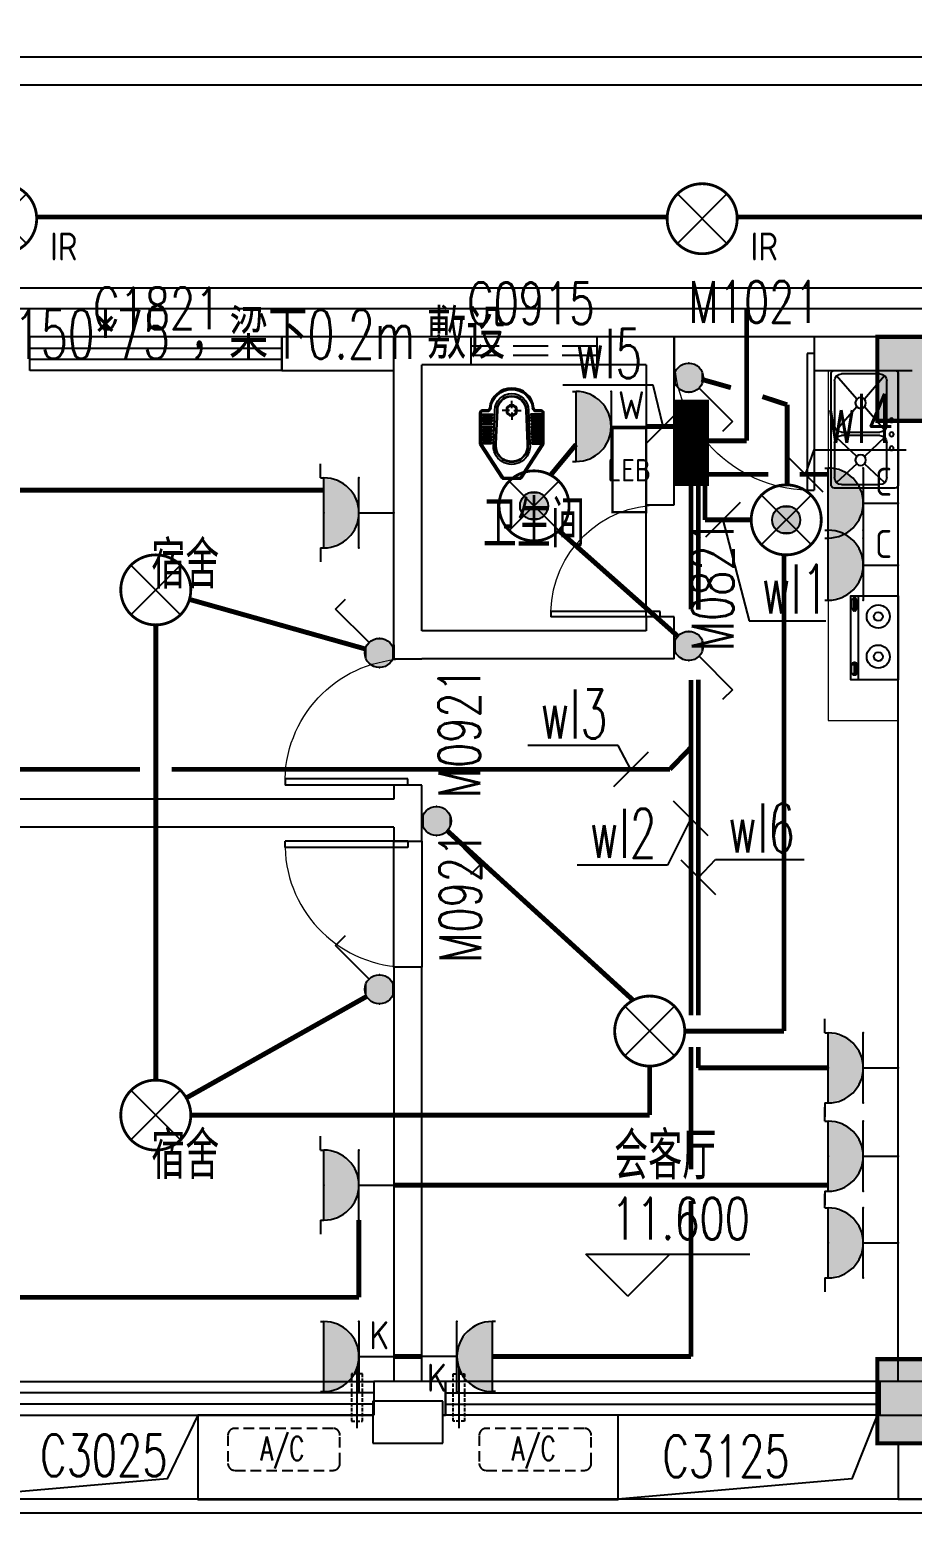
# Model space of a CAD drawing. Extents: x -9422388 to 15610651, y -1992469 to 953794.
# Drawn here: x -2657359 to -2651059, y -209906 to -199313 of the extents above; entities that cross this region are included whole.
import ezdxf
from ezdxf.enums import TextEntityAlignment as Align

# ---------------------------------------------------------------- set-up
doc = ezdxf.new("R2010")
doc.units = 0
doc.header["$LTSCALE"] = 1000
for name, pattern in [('( Hidden )', [0.375, 0.25, -0.125]), ('ACAD_ISO04W100', [30, 24, -3, 0, -3]), ('DASH', [0.35, 0.25, -0.1])]:
    doc.linetypes.add(name, pattern=pattern)
for name, color, linetype in [('A-ELEV-LIN-0.3', 30, 'Continuous'), ('A-ELEV-LIN-0.4', 40, 'Continuous'), ('A-FLOR-HVAC', 4, 'Continuous'), ('A-FLOR-OTHER2-ON', 83, 'Continuous'), ('A-SECT-DOOR', 141, 'Continuous'), ('C-KZ', 2, 'Continuous'), ('C-Z-HATCH', 253, 'Continuous'), ('CABLETRAY', 4, 'Continuous'), ('COLUMN', 9, 'Continuous'), ('DIM-插座', 3, 'Continuous'), ('DIM-照明', 3, 'Continuous'), ('DIM_ELEV', 3, 'Continuous'), ('EQUIP-插座', 3, 'Continuous'), ('EQUIP-照明', 3, 'Continuous'), ('EQUIP-箱柜', 3, 'Continuous'), ('PUB_TEXT', 7, 'Continuous'), ('TEL_TEXT', 7, 'Continuous'), ('WALL', 9, 'Continuous'), ('WALL-PARAPET', 6, 'Continuous'), ('WINDOW', 4, 'Continuous'), ('WINDOW_TEXT', 7, 'Continuous'), ('WIRE-插座', 5, 'Continuous'), ('WIRE-照明', 1, 'Continuous'), ('厨具', 4, 'Continuous'), ('洁具', 253, 'Continuous')]:
    doc.layers.add(name, color=color, linetype=linetype)
doc.layers.add('建筑底图', color=8, linetype='Continuous', lineweight=5)
doc.styles.add('_TCH_DIM', font='SIMPLEX', dxfattribs={"bigfont": 'GBCBIG'})
doc.styles.add('_TCH_WINDOW', font='SIMPLEX', dxfattribs={"height": 3.5, "bigfont": 'GBCBIG'})
doc.styles.add('_TEL_ATTDEF', font='GBENOR', dxfattribs={"width": 0.8, "height": 3, "bigfont": 'GBCBIG'})
doc.styles.add('_TEL_DIM', font='SIMPLEX', dxfattribs={"width": 0.8, "height": 3.5, "bigfont": 'HZTXT'})
doc.styles.get("Standard").update_dxf_attribs({"font": 'gbenor.shx', "bigfont": 'gbcbig.shx'})

# ---------------------------------------------------------------- blocks, each defined once
blk = doc.blocks.new('$plan$00002777')
at = {"layer": '厨具', "color": 0}
for p, q in [((-300, -284), (300, -284)), ((-267, -307), (-267, -318)), ((-257, -316), (-257, -333)), ((-192, -316), (-257, -316)), ((-192, -333), (-192, -316)), ((-176, -308), (-176, -318)), ((192, -308), (192, -318)), ((208, -316), (273, -316)), ((208, -333), (208, -316)), ((273, -316), (273, -333)), ((284, -307), (284, -318)), ((-257, -333), (-192, -333)), ((273, -333), (208, -333))]:
    blk.add_line(p, q, dxfattribs=at)
blk.add_lwpolyline([(300, 0), (-300, 0), (-300, -340), (300, -340)], close=True, dxfattribs=at)
for points in [[(-176, -308, 0.259034), (-178, -304, 0.076276), (-189, -299, 0.036515), (-203, -297, 0.026615), (-221, -296, 0.026615), (-240, -297, 0.036515), (-254, -299, 0.076276), (-265, -304, 0.259034), (-267, -308, 0.078462), (-267, -309, 0.056762)], [(-176, -318, 0.259034), (-178, -315, 0.076276), (-189, -310, 0.036515), (-203, -307, 0.026615), (-221, -306, 0.026615), (-240, -307, 0.036515), (-254, -310, 0.076276), (-265, -315, 0.259034), (-267, -318, 0.259034), (-265, -322, 0.056762), (-257, -326, 0.036515)], [(192, -308, -0.259034), (194, -304, -0.076276), (205, -299, -0.036515), (219, -297, -0.026615), (238, -296, -0.026615), (257, -297, -0.036515), (270, -299, -0.076276), (282, -304, -0.259034), (284, -308, -0.078462), (283, -309, -0.056762)], [(192, -318, -0.259034), (194, -315, -0.076276), (205, -310, -0.036515), (219, -307, -0.026615), (238, -306, -0.026615), (257, -307, -0.036515), (270, -310, -0.076276), (282, -315, -0.259034), (284, -318, -0.259034), (282, -322, -0.056762), (273, -326, -0.036515)], [(-192, -327, 0.008736), (-189, -327, 0.076276), (-178, -322, 0.259034), (-176, -318, 0.259034)], [(208, -327, -0.008736), (205, -327, -0.076276), (194, -322, -0.259034), (192, -318, -0.259034)]]:
    blk.add_lwpolyline(points, format="xyb", dxfattribs=at)
for centre, radius, start, end in [((-135, -143), 82.5, 0.964, 0), ((151, -143), 82.5, 180, 179.036), ((-135, -143), 31.6, 0.6532, 0), ((151, -143), 31.6, 180, 179.3468)]:
    blk.add_arc(centre, radius, start, end, dxfattribs=at)
blk = doc.blocks.new('$plan$00002871')
at = {"layer": '洁具', "color": 0}
for p, q in [((0, -475), (0, -423)), ((-15, -490), (-67, -490)), ((0, -505), (0, -557)), ((15, -490), (67, -490))]:
    blk.add_line(p, q, dxfattribs=at)
for points in [[(159, -508, -0.88995), (-159, -508, 0.380538), (-179, -491), (-210, -491, -0.414214), (-230, -471), (-230, -258, -0.144595), (-227, -247), (-73, -9, -0.254383), (-56, 0), (56, 0, -0.254383), (73, -9), (227, -247, -0.144595), (230, -258), (230, -471, -0.414214), (210, -491), (179, -491, 0.380538)], [(120, -491), (130, -252, 1.134994), (-130, -252), (-120, -491, 0.992594)], [(105, -490), (115, -251, 1.141146), (-115, -251), (-105, -490, 0.994896)], [(100, -490), (110, -251, 1.143479), (-110, -251), (-100, -490, 0.995777)], [(-149, -264, 1), (-149, -252), (-207, -252, 1), (-207, -264)], [(-148, -287, 1), (-148, -275), (-207, -275, 1), (-207, -287)], [(-147, -307, 1), (-147, -295), (-207, -295, 1), (-207, -307)], [(-149, -263, 1), (-149, -253), (-207, -253, 1), (-207, -263)], [(-148, -286, 1), (-148, -276), (-207, -276, 1), (-207, -286)], [(-147, -306, 1), (-147, -296), (-207, -296, 1), (-207, -306)], [(148, -287, -1), (148, -275), (207, -275, -1), (207, -287)], [(147, -307, -1), (147, -295), (207, -295, -1), (207, -307)], [(148, -286, -1), (148, -276), (207, -276, -1), (207, -286)], [(147, -306, -1), (147, -296), (207, -296, -1), (207, -306)], [(149, -264, -1), (149, -252), (207, -252, -1), (207, -264)], [(149, -263, -1), (149, -253), (207, -253, -1), (207, -263)], [(-146, -330, 1), (-146, -319), (-207, -319, 1), (-207, -330)], [(-146, -352, 1), (-146, -341), (-207, -341, 1), (-207, -352)], [(-145, -376, 1), (-145, -364), (-207, -364, 1), (-207, -376)], [(-144, -399, 1), (-144, -388), (-207, -388, 1), (-207, -399)], [(-143, -423, 1), (-143, -411), (-207, -411, 1), (-207, -423)], [(-146, -329, 1), (-146, -320), (-207, -320, 1), (-207, -329)], [(-146, -351, 1), (-146, -342), (-207, -342, 1), (-207, -351)], [(-145, -375, 1), (-145, -365), (-207, -365, 1), (-207, -375)], [(-144, -398, 1), (-144, -389), (-207, -389, 1), (-207, -398)], [(-143, -422, 1), (-143, -412), (-207, -412, 1), (-207, -422)], [(143, -423, -1), (143, -411), (207, -411, -1), (207, -423)], [(144, -399, -1), (144, -388), (207, -388, -1), (207, -399)], [(143, -422, -1), (143, -412), (207, -412, -1), (207, -422)], [(145, -376, -1), (145, -364), (207, -364, -1), (207, -376)], [(144, -398, -1), (144, -389), (207, -389, -1), (207, -398)], [(146, -352, -1), (146, -341), (207, -341, -1), (207, -352)], [(145, -375, -1), (145, -365), (207, -365, -1), (207, -375)], [(146, -330, -1), (146, -319), (207, -319, -1), (207, -330)], [(146, -351, -1), (146, -342), (207, -342, -1), (207, -351)], [(146, -329, -1), (146, -320), (207, -320, -1), (207, -329)], [(-141, -444, 1), (-141, -432), (-207, -432, 1), (-207, -444)], [(-141, -464, 1), (-141, -453), (-207, -453, 1), (-207, -464)], [(-141, -443, 1), (-141, -433), (-207, -433, 1), (-207, -443)], [(-141, -463, 1), (-141, -454), (-207, -454, 1), (-207, -463)], [(141, -444, -1), (141, -432), (207, -432, -1), (207, -444)], [(141, -464, -1), (141, -453), (207, -453, -1), (207, -464)], [(141, -443, -1), (141, -433), (207, -433, -1), (207, -443)], [(141, -463, -1), (141, -454), (207, -454, -1), (207, -463)]]:
    blk.add_lwpolyline(points, format="xyb", close=True, dxfattribs=at)
blk.add_lwpolyline([(-149, -507, 0.380538), (-179, -481), (-210, -481, -0.414214), (-220, -471), (-220, -258, -0.144595), (-218, -253), (-64, -15, -0.254383), (-56, -10), (56, -10, -0.254383), (64, -15), (218, -253, -0.144595), (220, -258), (220, -471, -0.414214), (210, -481), (179, -481, 0.380538), (149, -507, 0.380538)], format="xyb", dxfattribs=at)
for radius in [40, 31.7]:
    blk.add_circle((0, -490), radius, dxfattribs=at)
blk.add_arc((0, -490), 150, 186.665, 353.335, dxfattribs=at)
blk = doc.blocks.new('KTWJ1')
at = {"layer": 'A-FLOR-HVAC', "color": 0, "linetype": '( Hidden )', "ltscale": 0.3}
blk.add_lwpolyline([(152982, -14209, 0.414214), (153032, -14259), (153732, -14259, 0.414214), (153782, -14209), (153782, -14009, 0.414214), (153732, -13959), (153032, -13959, 0.414214), (152982, -14009)], format="xyb", close=True, dxfattribs=at)
at = {"layer": 'A-FLOR-HVAC', "color": 0, "style": '_TCH_WINDOW', "width": 0.705882}
blk.add_text('A/C', height=170, dxfattribs=at).set_placement((153214, -14188))
blk = doc.blocks.new('KTB')
at = {"layer": 'A-SECT-DOOR', "color": 0}
blk.add_lwpolyline([(1033119, -403775), (1031869, -403775), (1031869, -404375), (1034869, -404375), (1034869, -403775), (1033619, -403775)], dxfattribs=at)
at = {"layer": 'A-FLOR-HVAC', "color": 8}
for p in [(879102, -389909), (880896, -389909)]:
    blk.add_blockref('KTWJ1', p, dxfattribs=at)
blk = doc.blocks.new('A$C0CF77FE4')
at = {"layer": 'A-FLOR-OTHER2-ON', "color": 0, "linetype": 'ACAD_ISO04W100', "ltscale": 5}
blk.add_line((40, 440), (40, 0), dxfattribs=at)
at = {"layer": 'A-FLOR-OTHER2-ON', "color": 0, "linetype": 'DASH', "ltscale": 0.1}
blk.add_lwpolyline([(0, 390), (80, 390), (80, 50), (0, 50)], close=True, dxfattribs=at)
blk = doc.blocks.new('$TCHSYS$WIN2D')
at = {"color": 0}
for p, q in [((-0.5, 0.5), (0.5, 0.5)), ((-0.5, 0.5), (-0.5, -0.5)), ((0.5, 0.5), (0.5, -0.5)), ((0.5, 0.1667), (-0.5, 0.1667)), ((0.5, -0.1667), (-0.5, -0.1667)), ((-0.5, -0.5), (0.5, -0.5))]:
    blk.add_line(p, q, dxfattribs=at)
blk = doc.blocks.new('$DorLib2D$00000001')
at = {"color": 0}
for p, q in [((0.45, 0.975), (0.5, 0.975)), ((0.45, 0), (0.45, 0.975)), ((0.5, 0), (0.5, 0.975)), ((0.5, 0), (0.45, 0))]:
    blk.add_line(p, q, dxfattribs=at)
at = {"color": 0, "lineweight": 13}
blk.add_arc((0.475, 0), 0.975, 91.4693, 180, dxfattribs=at)
blk = doc.blocks.new('$plan$00002763')
at = {"layer": '洁具', "color": 0}
for p, q in [((-381, -98), (-246, -241)), ((-345, -82), (-95, -82)), ((-59, -98), (-194, -241)), ((-6, -98), (161, -241)), ((30, -82), (345, -82)), ((381, -98), (214, -241)), ((-395, -405), (-395, -132)), ((-45, -132), (-45, -405)), ((-20, -405), (-20, -132)), ((395, -132), (395, -405)), ((-246, -297), (-381, -440)), ((-194, -297), (-59, -440)), ((161, -297), (-6, -440)), ((214, -297), (381, -440)), ((-95, -455), (-345, -455)), ((345, -455), (30, -455))]:
    blk.add_line(p, q, dxfattribs=at)
blk.add_lwpolyline([(-420, -25), (-420, -455, 0.200464), (-413, -473, 0.197353), (-395, -480), (395, -480, 0.19737), (413, -473, 0.200447), (420, -455), (420, -25, 0.200464), (413, -7, 0.197353), (395, 0), (-395, 0, 0.19737), (-413, -7, 0.200447), (-420, -25)], format="xyb", close=True, dxfattribs=at)
for centre, major_axis, start_param, end_param in [((-345, -132), (-50, 0), -1.570796, 0), ((-136, -48), (-14.2, 0), 3.141593, 9.424778), ((-95, -132), (-50, 0), 3.141593, 4.712389), ((-36, -48), (-15.1, 0), 3.141593, 9.424778), ((30, -132), (-50, 0), -1.570796, 0), ((64, -48), (-14.2, 0), 3.141593, 9.424778), ((345, -132), (-50, 0), 3.141593, 4.712389), ((-220, -269), (-38.6, 0), 3.141593, 9.424778), ((188, -269), (-38.6, 0), 3.141593, 9.424778), ((-345, -405), (50, 0), 3.141593, 4.712389), ((-95, -405), (50, 0), 4.712389, 6.283185), ((30, -405), (50, 0), 3.141593, 4.712389), ((345, -405), (50, 0), 4.712389, 6.283185)]:
    blk.add_ellipse(centre, major_axis=major_axis, ratio=0.9938, start_param=start_param, end_param=end_param, dxfattribs=at)
blk = doc.blocks.new('4444')
at = {"layer": 'C-Z-HATCH'}
h = blk.add_hatch(color=8, dxfattribs=at)
h.dxf.hatch_style = 1
h.paths.add_polyline_path([(1896680.2, -396074.7), (1897180.2, -396074.7), (1897180.2, -396674.7), (1896680.2, -396674.7)])
h = blk.add_hatch(color=8, dxfattribs=at)
h.dxf.hatch_style = 1
h.paths.add_polyline_path([(1896680.2, -403374.7), (1897180.2, -403374.7), (1897180.2, -403974.7), (1896680.2, -403974.7)])
at = {"color": 8}
blk.add_lwpolyline([(1896830.2, -396314.7), (1896330.2, -396314.7), (1896330.2, -398814.7), (1896830.2, -398814.7)], close=True, dxfattribs=at)
at = {"layer": 'A-ELEV-LIN-0.3', "color": 8}
for points in [[(1910300.1, -378228), (1910300.1, -378228, -0.4142136), (1910521.4, -377263.1), (1917469.5, -372908.3, -0.4142136), (1919537.1, -373382.6), (1932807.3, -394555, -0.2728148), (1932848.7, -396077.9), (1928630, -403701.1, -0.2728148), (1927317.5, -404474.7), (1876130.2, -404474.7, -0.4142134), (1874530.2, -402874.7), (1874530.2, -394774.7, -0.4142137), (1875230.2, -394074.7), (1875230.2, -394074.7)], [(1904230.2, -404374.7), (1876130.2, -404374.7, -0.4142134), (1874630.2, -402874.7), (1874630.2, -394774.7, -0.4142137), (1875230.2, -394174.7), (1875230.2, -394174.7)]]:
    blk.add_lwpolyline(points, format="xyb", dxfattribs=at)
blk.add_lwpolyline([(1896830.2, -404374.7), (1897030.2, -404374.7), (1897030.2, -403974.7), (1896830.2, -403974.7)], close=True, dxfattribs=at)
at = {"layer": 'A-ELEV-LIN-0.4', "color": 8}
for points in [[(1891830.2, -403774.7), (1891612.7, -404229.5), (1889943.9, -404374.7)], [(1896680.2, -403774.7), (1896499, -404229.5), (1894830.2, -404374.7)]]:
    blk.add_lwpolyline(points, dxfattribs=at)
at = {"layer": 'C-KZ', "color": 8, "const_width": 30}
for points in [[(1896680.2, -396074.7), (1897180.2, -396074.7), (1897180.2, -396674.7), (1896680.2, -396674.7)], [(1896680.2, -403374.7), (1897180.2, -403374.7), (1897180.2, -403974.7), (1896680.2, -403974.7)]]:
    blk.add_lwpolyline(points, close=True, dxfattribs=at)
at = {"layer": 'COLUMN', "color": 8}
for p, q in [((1893580.2, -403674.7), (1893080.2, -403674.7)), ((1893080.2, -403674.7), (1893080.2, -403974.7)), ((1893580.2, -403974.7), (1893580.2, -403674.7)), ((1893080.2, -403974.7), (1893580.2, -403974.7))]:
    blk.add_line(p, q, dxfattribs=at)
at = {"layer": 'DIM_ELEV', "color": 8}
for p, q in [((1894900.5, -402924), (1894600.5, -402624)), ((1894600.5, -402624), (1895771.3, -402624)), ((1894900.5, -402924), (1895200.5, -402624))]:
    blk.add_line(p, q, dxfattribs=at)
at = {"layer": 'WALL', "color": 8}
for p, q in [((1893230.2, -396074.7), (1892430.2, -396074.7)), ((1892430.2, -396074.7), (1892430.2, -396314.7)), ((1893230.2, -398274.7), (1893230.2, -396074.7)), ((1895230.2, -396074.7), (1893230.2, -396074.7)), ((1895230.2, -396074.7), (1895230.2, -396314.7)), ((1895230.2, -397274.7), (1895230.2, -396074.7)), ((1896930.2, -396074.7), (1896230.2, -396074.7)), ((1896230.2, -396074.7), (1896230.2, -396314.7)), ((1893430.2, -398174.7), (1893430.2, -396274.7)), ((1895030.2, -396274.7), (1893430.2, -396274.7)), ((1895030.2, -396274.7), (1895030.2, -397274.7)), ((1892430.2, -396314.7), (1893230.2, -396314.7)), ((1896230.2, -396314.7), (1896930.2, -396314.7)), ((1896830.2, -403534.7), (1896830.2, -396314.7)), ((1895030.2, -397274.7), (1895230.2, -397274.7)), ((1895230.2, -398074.7), (1895030.2, -398074.7)), ((1895030.2, -398074.7), (1895030.2, -398174.7)), ((1895230.2, -398374.7), (1895230.2, -398074.7)), ((1895030.2, -398174.7), (1893430.2, -398174.7)), ((1893230.2, -398274.7), (1893230.2, -398374.7)), ((1893230.2, -398374.7), (1893430.2, -398374.7)), ((1895230.2, -398374.7), (1893430.2, -398374.7)), ((1893430.2, -399274.7), (1893230.2, -399274.7)), ((1893230.2, -399274.7), (1893230.2, -399374.7)), ((1893430.2, -399474.7), (1893430.2, -399274.7)), ((1893230.2, -399374.7), (1889830.2, -399374.7)), ((1893430.2, -399674.7), (1893430.2, -399474.7)), ((1893230.2, -399574.7), (1889830.2, -399574.7)), ((1893230.2, -399574.7), (1893230.2, -399674.7)), ((1893230.2, -399674.7), (1893430.2, -399674.7)), ((1893230.2, -400574.7), (1893230.2, -399674.7)), ((1893230.2, -399674.7), (1893430.2, -399674.7)), ((1893430.2, -399674.7), (1893430.2, -400574.7)), ((1893430.2, -400574.7), (1893230.2, -400574.7)), ((1893230.2, -400574.7), (1893230.2, -403534.7)), ((1893430.2, -400574.7), (1893230.2, -400574.7)), ((1893430.2, -403534.7), (1893430.2, -400574.7)), ((1893330.2, -403534.7), (1893086.7, -403534.7)), ((1893086.7, -403534.7), (1893086.7, -403674.7)), ((1893598.4, -403534.7), (1893330.2, -403534.7)), ((1893598.4, -403774.7), (1893598.4, -403534.7)), ((1896930.2, -403534.7), (1896698.4, -403534.7)), ((1896698.4, -403534.7), (1896698.4, -403774.7)), ((1897180.2, -403534.7), (1896930.2, -403534.7)), ((1893580.2, -403774.7), (1893598.4, -403774.7)), ((1896698.4, -403774.7), (1896930.2, -403774.7)), ((1896930.2, -403774.7), (1897180.2, -403774.7))]:
    blk.add_line(p, q, dxfattribs=at)
at = {"layer": 'WALL-PARAPET', "color": 8}
for p, q in [((1875230.2, -394074.7), (1904230.2, -394074.7)), ((1875430.2, -394274.7), (1904230.2, -394274.7))]:
    blk.add_line(p, q, dxfattribs=at)
at = {"layer": 'WINDOW', "color": 8, "linetype": 'DASH'}
for p, q in [((1893780.2, -396274.7, 900), (1893780.2, -396074.7, 900)), ((1894680.2, -396141.4, 900), (1893780.2, -396141.4, 900)), ((1894680.2, -396274.7, 900), (1894680.2, -396074.7, 900)), ((1894680.2, -396208.1, 900), (1893780.2, -396208.1, 900))]:
    blk.add_line(p, q, dxfattribs=at)
at = {"layer": 'WINDOW', "color": 8}
for p, q in [((1896230.2, -396074.7), (1895230.2, -396074.7)), ((1895030.2, -398074.7), (1895030.2, -397274.7))]:
    blk.add_line(p, q, dxfattribs=at)
at = {"color": 8, "xscale": -1, "rotation": 180}
blk.add_blockref('$plan$00002871', (1894070.8, -397089.8), dxfattribs=at)
at = {"layer": 'A-FLOR-OTHER2-ON', "color": 8, "linetype": 'DASH', "xscale": -1}
blk.add_blockref('A$C0CF77FE4', (1893006.3, -403867.7), dxfattribs=at)
at = {"layer": 'A-FLOR-OTHER2-ON', "color": 8, "linetype": 'DASH'}
blk.add_blockref('A$C0CF77FE4', (1893654, -403867.7), dxfattribs=at)
at = {"layer": 'A-SECT-DOOR', "color": 8}
blk.add_blockref('KTB', (859961, 0), dxfattribs=at)
at = {"layer": 'WINDOW', "color": 8}
ref = blk.add_blockref('$TCHSYS$WIN2D', (1891530.2, -396194.7), dxfattribs=dict(at, xscale=1800, yscale=240, zscale=1800, rotation=179.9999999999722))
ref.add_attrib('A', 'C1821', (1891082.9, -396020.4), dxfattribs={"layer": 'WINDOW_TEXT', "color": 8, "height": 297.5, "rotation": 360, "style": '_TCH_WINDOW', "width": 0.705882})
ref = blk.add_blockref('$DorLib2D$00000001', (1895730.2, -396194.7), dxfattribs=dict(at, xscale=-1000, yscale=1000, zscale=-1000, rotation=179.9999999999704))
ref.add_attrib('A', 'M1021', (1895332.1, -395974.3), dxfattribs={"layer": 'WINDOW_TEXT', "color": 8, "height": 297.5, "rotation": 360, "style": '_TCH_WINDOW', "width": 0.705882})
ref = blk.add_blockref('$DorLib2D$00000001', (1895130.2, -397674.7), dxfattribs=dict(at, xscale=-800, yscale=800, zscale=-800, rotation=89.9999999999746))
ref.add_attrib('A', 'M0821', (1895653.9, -398319.7), dxfattribs={"layer": 'WINDOW_TEXT', "color": 8, "height": 297.5, "rotation": 90, "style": '_TCH_WINDOW', "width": 0.705882})
ref = blk.add_blockref('$DorLib2D$00000001', (1893330.2, -398824.7), dxfattribs=dict(at, xscale=-900, yscale=900, zscale=-900, rotation=89.9999999999722))
ref.add_attrib('A', 'M0921', (1893844.9, -399369.4), dxfattribs={"layer": 'WINDOW_TEXT', "color": 8, "height": 297.5, "rotation": 90, "style": '_TCH_WINDOW', "width": 0.705882})
ref = blk.add_blockref('$DorLib2D$00000001', (1893330.2, -400124.7), dxfattribs=dict(at, xscale=900, yscale=900, zscale=900, rotation=89.99999999997141))
ref.add_attrib('A', 'M0921', (1893852.1, -400544.4), dxfattribs={"layer": 'WINDOW_TEXT', "color": 8, "height": 297.5, "rotation": 90, "style": '_TCH_WINDOW', "width": 0.705882})
ref = blk.add_blockref('$DorLib2D$00000001', (1893330.2, -400124.7), dxfattribs=dict(at, xscale=900, yscale=900, zscale=900, rotation=89.99999999997141))
ref.add_attrib('A', 'M0921', (1893852.1, -400544.4), dxfattribs={"layer": 'WINDOW_TEXT', "color": 8, "height": 297.5, "rotation": 90, "style": '_TCH_WINDOW', "width": 0.705882})
ref = blk.add_blockref('$TCHSYS$WIN2D', (1891605.2, -403654.7), dxfattribs=dict(at, xscale=-2963, yscale=-240, zscale=-2963, rotation=179.9999999999722))
ref.add_attrib('A', 'C3025', (1890704.9, -404210.3), dxfattribs={"layer": 'WINDOW_TEXT', "color": 8, "height": 297.5, "rotation": 360, "style": '_TCH_WINDOW', "width": 0.705882})
ref = blk.add_blockref('$TCHSYS$WIN2D', (1895148.4, -403654.7), dxfattribs=dict(at, xscale=3100, yscale=-240, zscale=3100, rotation=179.9999999999704))
ref.add_attrib('A', 'C3125', (1895146, -404215.7), dxfattribs={"layer": 'WINDOW_TEXT', "color": 8, "height": 297.5, "rotation": 360, "style": '_TCH_WINDOW', "width": 0.705882})
at = {"layer": '厨具', "color": 8, "yscale": -1, "rotation": 89.99999999997121}
blk.add_blockref('$plan$00002763', (1896830.2, -396734.7), dxfattribs=at)
at = {"layer": '厨具', "color": 8, "xscale": -1, "rotation": 269.9999999999712}
blk.add_blockref('$plan$00002777', (1896830.2, -398222.8), dxfattribs=at)
at = {"layer": 'DIM_ELEV', "color": 7, "style": '_TCH_DIM', "width": 0.705882}
blk.add_text('11.600', height=297.5, dxfattribs=at).set_placement((1894781.3, -402519))
at = {"layer": 'PUB_TEXT', "color": 8, "style": '_TCH_DIM'}
for s, p in [('卫生间', (1893864.1, -397577.6)), ('宿舍', (1891497.7, -397871.8)), ('宿舍', (1891497.7, -402088.1)), ('会客厅', (1894801.8, -402091))]:
    blk.add_text(s, height=337.59, dxfattribs=at).set_placement(p)
at = {"layer": 'WINDOW_TEXT', "color": 8, "style": '_TCH_WINDOW', "width": 0.705882}
blk.add_text('C0915', height=297.5, rotation=360, dxfattribs=at).set_placement((1893752.6, -395984.1))
blk = doc.blocks.new('$equip$00002530')
for p, q in [((-0.354, 0.354), (0.354, -0.354)), ((0.354, 0.354), (-0.354, -0.354))]:
    blk.add_line(p, q)
at = {"const_width": 0.04}
blk.add_lwpolyline([(0, 0.5, -1), (0, -0.5, -1), (0, 0.5, -2.479085)], format="xyb", dxfattribs=at)
blk.add_circle((0, 0), 0.5)
for p in [(0, 0.5), (-0.5, 0), (0.5, 0), (0, -0.5)]:
    blk.add_point(p)
at = {"color": 7, "style": '_TEL_DIM', "flags": 1}
blk.add_attdef('A', text='', height=0.00002, dxfattribs=at).set_placement((0, 0), align=Align.MIDDLE_CENTER)
at = {"color": 7, "style": '_TEL_DIM'}
blk.add_attdef('$TEXT$', text='', height=0.4, dxfattribs=at).set_placement((0.887, -0.396), align=Align.MIDDLE_CENTER)
blk = doc.blocks.new('$equip$00002539')
for p, q in [((-0.354, 0.354), (0.354, -0.354)), ((0.354, 0.354), (-0.354, -0.354))]:
    blk.add_line(p, q)
at = {"const_width": 0.04}
blk.add_lwpolyline([(-0.5, 0, 1), (0.5, 0, 1), (-0.5, 0, 0.911406)], format="xyb", dxfattribs=at)
blk.add_circle((0, 0), 0.5)
for p in [(0, 0.5), (-0.5, 0), (0.5, 0), (0, -0.5)]:
    blk.add_point(p)
at = {"color": 7, "style": '_TEL_DIM', "flags": 1}
blk.add_attdef('A', text='', height=0.00002, dxfattribs=at).set_placement((0, 0), align=Align.MIDDLE_CENTER)
blk = doc.blocks.new('$equip$00002828')
for p, q in [((0.354, 0.354), (-0.354, -0.354)), ((-0.354, 0.354), (0.354, -0.354))]:
    blk.add_line(p, q)
at = {"const_width": 0.04}
blk.add_lwpolyline([(0.5, 0, -1), (-0.5, 0, -1), (0.5, 0, 1)], format="xyb", dxfattribs=at)
for radius in [0.5, 0.2]:
    blk.add_circle((0, 0), radius)
for p in [(0, 0.5), (-0.5, 0), (0.5, 0), (0, -0.5)]:
    blk.add_point(p)
for points in [[(-0.173, 0.1), (0.173, 0.1), (-0.2, 0), (0.2, 0)], [(-0.173, -0.1), (0.173, -0.1), (-0.2, 0), (0.2, 0)], [(-0.1, 0.173), (0.1, 0.173), (-0.173, 0.1), (0.173, 0.1)], [(0, 0.2), (0, 0.2), (-0.1, 0.173), (0.1, 0.173)], [(-0.1, -0.173), (0.1, -0.173), (-0.173, -0.1), (0.173, -0.1)], [(0, -0.2), (0, -0.2), (-0.1, -0.173), (0.1, -0.173)]]:
    blk.add_solid(points)
at = {"color": 7, "style": '_TEL_DIM', "flags": 1}
for tag in ['A', 'REMARK']:
    blk.add_attdef(tag, text='', height=0.00002, dxfattribs=at).set_placement((0, 0), align=Align.MIDDLE_CENTER)
blk = doc.blocks.new('$equip$00001764')
for p, q in [((-0.5, 1.05), (-0.5, 1)), ((-0.5, 1), (0.5, 1)), ((0.5, 1.05), (0.5, 1)), ((0.5, 0.5), (-0.5, 0.5)), ((0, 0.5), (0, 0))]:
    blk.add_line(p, q)
blk.add_arc((0, 1), 0.5, 180, 0)
for p in [(-0.5, 0.5), (0.5, 0.5), (0, 0)]:
    blk.add_point(p)
for points in [[(0.433, 0.75), (-0.433, 0.75), (0.5, 1), (-0.5, 1)], [(0.25, 0.567), (-0.25, 0.567), (0.433, 0.75), (-0.433, 0.75)], [(0, 0.5), (0, 0.5), (0.25, 0.567), (-0.25, 0.567)]]:
    blk.add_solid(points)
at = {"color": 7, "style": '_TEL_DIM'}
blk.add_attdef('$TEXT$', text='', height=0.4, dxfattribs=at).set_placement((0.303, 0.211), align=Align.MIDDLE_CENTER)
at = {"color": 7, "style": '_TEL_DIM', "flags": 1}
blk.add_attdef('A', text='', height=0.00002, dxfattribs=at).set_placement((0, 0), align=Align.MIDDLE_CENTER)
blk = doc.blocks.new('$equip$00001240')
for p, q in [((-0.5, 1.05), (-0.7, 1.05)), ((-0.5, 1.05), (-0.5, 1)), ((-0.5, 1), (0.5, 1)), ((0.5, 1.05), (0.7, 1.05)), ((0.5, 1.05), (0.5, 1)), ((-0.5, 0.5), (0.5, 0.5)), ((0, 0.5), (0, 0))]:
    blk.add_line(p, q)
blk.add_arc((0, 1), 0.5, 180, 0)
for points in [[(0.433, 0.75), (-0.433, 0.75), (0.5, 1), (-0.5, 1)], [(0.25, 0.567), (-0.25, 0.567), (0.433, 0.75), (-0.433, 0.75)], [(0, 0.5), (0, 0.5), (0.25, 0.567), (-0.25, 0.567)]]:
    blk.add_solid(points)
at = {"layer": 'EQUIP-照明'}
for p in [(0, 1), (-0.5, 0.5), (0.5, 0.5), (0, 0)]:
    blk.add_point(p, dxfattribs=at)
at = {"layer": 'EQUIP-照明', "flags": 9}
blk.add_attdef('A', (0, 0), '', height=0.00002, dxfattribs=at)
blk = doc.blocks.new('$equip$00001962')
for p, q in [((0.147, 0.356), (0.625, 0.833)), ((0.625, 0.833), (0.766, 0.692))]:
    blk.add_line(p, q)
blk.add_circle((0, 0.208), 0.208)
for p in [(0, 0.417), (-0.208, 0.208), (0, 0), (0.208, 0.208)]:
    blk.add_point(p)
for points in [[(-0.18, 0.313), (0.18, 0.313), (-0.208, 0.208), (0.208, 0.208)], [(-0.104, 0.389), (0.104, 0.389), (-0.18, 0.313), (0.18, 0.313)], [(0, 0.417), (0, 0.417), (-0.104, 0.389), (0.104, 0.389)], [(-0.18, 0.104), (0.18, 0.104), (-0.208, 0.208), (0.208, 0.208)], [(-0.104, 0.028), (0.104, 0.028), (-0.18, 0.104), (0.18, 0.104)], [(0, 0), (0, 0), (-0.104, 0.028), (0.104, 0.028)]]:
    blk.add_solid(points)
at = {"layer": 'TEL_TEXT', "style": '_TEL_DIM', "flags": 1}
blk.add_attdef('A', text='', height=0.00002, dxfattribs=at).set_placement((0, 0), align=Align.MIDDLE_CENTER)
blk = doc.blocks.new('*X41')
at = {"color": 0}
for p, q in [((-250, 32.8), (-82.8, 200)), ((-250, 68.2), (-118.2, 200)), ((-250, 103.6), (-153.6, 200)), ((-250, 138.9), (-188.9, 200)), ((-250, 174.3), (-224.3, 200)), ((-247.5, 0), (-47.5, 200)), ((-212.1, 0), (-12.1, 200)), ((-176.8, 0), (23.2, 200)), ((-141.4, 0), (58.6, 200)), ((-106.1, 0), (93.9, 200)), ((-70.7, 0), (129.3, 200)), ((-35.4, 0), (164.6, 200)), ((0, 0), (200, 200)), ((35.4, 0), (235.4, 200)), ((70.7, 0), (250, 179.3)), ((106.1, 0), (250, 143.9)), ((141.4, 0), (250, 108.6)), ((176.8, 0), (250, 73.2)), ((212.1, 0), (250, 37.9)), ((247.5, 0), (250, 2.5))]:
    blk.add_line(p, q, dxfattribs=at)
blk = doc.blocks.new('$equip$00002943')
for p, q in [((-0.75, 0.6), (-0.75, 0)), ((0.75, 0.6), (-0.75, 0.6)), ((0.75, 0), (0.75, 0.6)), ((-0.75, 0), (0.75, 0))]:
    blk.add_line(p, q)
for points, const_width in [([(-0.75, 0.3), (0.75, 0.3)], 0.6), ([(-0.75, 0.6), (-0.75, 0), (0.75, 0), (0.75, 0.6), (-0.75, 0.6), (-0.75, 0)], 0.04)]:
    blk.add_lwpolyline(points, dxfattribs=dict(const_width=const_width))
for p in [(0, 0.6), (-0.75, 0.3), (0.75, 0.3), (0, 0)]:
    blk.add_point(p)
at = {"xscale": 0.00300000000061118, "yscale": 0.00300000000061118, "zscale": 0.00300000000061118}
blk.add_blockref('*X41', (0, 0), dxfattribs=at)
at = {"color": 7, "style": '_TEL_DIM', "flags": 1}
for tag in ['A', 'REMARK']:
    blk.add_attdef(tag, text='', height=0.00002, dxfattribs=at).set_placement((0, 0), align=Align.MIDDLE_CENTER)
blk = doc.blocks.new('$equip$00002908')
for p, q in [((0.75, 0.6), (-0.75, 0.6)), ((-0.75, 0.6), (-0.75, 0)), ((0.75, 0), (0.75, 0.6)), ((-0.75, 0), (0.75, 0))]:
    blk.add_line(p, q)
at = {"const_width": 0.04}
blk.add_lwpolyline([(-0.75, 0.6), (-0.75, 0), (0.75, 0), (0.75, 0.6), (-0.75, 0.6), (-0.75, 0)], dxfattribs=at)
for p in [(0, 0.6), (-0.75, 0.3), (0.75, 0.3), (0, 0)]:
    blk.add_point(p)
at = {"color": 7, "style": '_TEL_DIM'}
blk.add_attdef('$TEXT$', text='', height=0.4, dxfattribs=at).set_placement((0, 0.3), align=Align.MIDDLE_CENTER)
at = {"color": 7, "style": '_TEL_DIM', "flags": 1}
for tag in ['A', 'REMARK']:
    blk.add_attdef(tag, text='', height=0.00002, dxfattribs=at).set_placement((0, 0), align=Align.MIDDLE_CENTER)

msp = doc.modelspace()

# ---------------------------------------------------------------- linework, layer by layer
at = {"layer": 'CABLETRAY'}
for p, q in [((-2661361.43383, -201157.04918), (-2638033.74016, -201157.04918)), ((-2638033.74016, -201307.04918), (-2661361.43383, -201307.04918))]:
    msp.add_line(p, q, dxfattribs=at)
at = {"layer": 'DIM-插座'}
for p, q in [((-2652714.19015, -202022.30549), (-2652961.67752, -202269.79287)), ((-2651945.67752, -202364.30549), (-2651698.19015, -202611.79287)), ((-2652944.69015, -204470.30549), (-2653192.17752, -204717.79287)), ((-2652514.99647, -205067.79287), (-2652762.48384, -204820.30549)), ((-2652462.27569, -205490.79287), (-2652709.76306, -205243.30549))]:
    msp.add_line(p, q, dxfattribs=at)
for points in [[(-2652908.93383, -201850.04918), (-2653553.26717, -201850.04918)], [(-2652837.93383, -202146.04918), (-2652908.93383, -201850.04918)], [(-2651821.93383, -202488.04918), (-2651758.74016, -202312.04918)], [(-2651758.74016, -202312.04918), (-2651103.74016, -202312.04918)], [(-2653158.43383, -204424.54918), (-2653802.76717, -204424.54918)], [(-2653068.43383, -204594.04918), (-2653158.43383, -204424.54918)], [(-2652638.74016, -204944.04918), (-2652806.93383, -205277.04918)], [(-2652806.93383, -205277.04918), (-2653451.26717, -205277.04918)], [(-2652586.01938, -205367.04918), (-2652463.43383, -205238.04918)], [(-2652463.43383, -205238.04918), (-2651829.76717, -205238.04918)]]:
    msp.add_lwpolyline(points, dxfattribs=at)
at = {"layer": 'DIM-照明'}
msp.add_line((-2652288.19015, -202689.05248), (-2652535.67752, -202936.53985), dxfattribs=at)
for points in [[(-2652411.93383, -202812.79617), (-2652223.93383, -203532.54918)], [(-2652223.93383, -203532.54918), (-2651675.6005, -203532.54918)]]:
    msp.add_lwpolyline(points, dxfattribs=at)
at = {"layer": 'WIRE-插座', "linetype": 'Continuous', "const_width": 35}
for points in [[(-2652958.74016, -202146.04918), (-2652758.74016, -202146.04918)], [(-2652518.74016, -202488.04918), (-2652086.93383, -202488.04918)], [(-2651861.93383, -202488.04918), (-2651658.74016, -202488.04918)], [(-2657658.74016, -202601.04918), (-2655258.74016, -202601.04918)], [(-2652638.74016, -203452.54918), (-2652638.74016, -202562.79617)], [(-2652586.01938, -203454.54918), (-2652586.01938, -202562.79617)], [(-2652638.74016, -206350.29632), (-2652638.74016, -203956.54918)], [(-2652586.01938, -206350.29632), (-2652586.01938, -203954.54918)], [(-2652789.43383, -204594.04918), (-2652638.74016, -204437.54918)], [(-2657658.74016, -204594.04918), (-2656571.24024, -204594.04918)], [(-2656346.24024, -204594.04918), (-2652789.43383, -204594.04918)], [(-2652638.74016, -207450.29611), (-2652638.74016, -206575.29632)], [(-2652586.01938, -206726.04539), (-2652586.01938, -206575.29632)], [(-2652586.01938, -206726.04539), (-2651658.74016, -206726.04539)], [(-2654758.74016, -207562.79617), (-2651658.74016, -207562.79608)], [(-2652638.74016, -208786.54918), (-2652638.74016, -207675.29611)], [(-2655008.74016, -208363.54918), (-2655008.74016, -207812.79617)], [(-2657658.74016, -208363.54918), (-2655008.74016, -208363.54918)], [(-2654758.74016, -208786.54918), (-2654558.74016, -208786.54918)], [(-2654058.74016, -208786.54918), (-2652638.74016, -208786.54918)]]:
    msp.add_lwpolyline(points, dxfattribs=at)
at = {"layer": 'WIRE-照明', "linetype": 'Continuous', "const_width": 35}
for points in [[(-2657309.03426, -200650.68221), (-2652808.44727, -200650.68221)], [(-2652309.03426, -200650.68221), (-2647808.44727, -200650.68221)], [(-2652241.43383, -202248.23773), (-2652241.43383, -201307.04918)], [(-2652564.36251, -201808.9158), (-2652353.93383, -201868.88929)], [(-2652128.93383, -201933.01571), (-2651952.42946, -201991.04918)], [(-2651952.42946, -202562.87583), (-2651952.42946, -201991.04918)], [(-2653640.14333, -202492.71713), (-2653458.74016, -202274.04918)], [(-2652518.74016, -202248.23773), (-2652241.43383, -202248.23773)], [(-2652538.43383, -202812.79617), (-2652538.43383, -202562.79617)], [(-2652538.43383, -202812.79617), (-2652208.7402, -202812.79617)], [(-2653581.9635, -202889.57286), (-2652732.47547, -203643.64433)], [(-2651974.43383, -206462.79632), (-2651974.43383, -203062.3031)], [(-2656218.1236, -203380.64628), (-2654963.16375, -203734.52528)], [(-2656458.74024, -206812.79617), (-2656458.74024, -203562.79617)], [(-2654377.62047, -205033.00249), (-2653051.7222, -206242.65538)], [(-2656240.88083, -206940.1696), (-2654953.68158, -206215.64358)], [(-2652683.24027, -206462.79632), (-2651974.43383, -206462.79632)], [(-2652933.43383, -207062.79617), (-2652933.43383, -206712.79624)], [(-2656208.74024, -207062.79617), (-2652933.43383, -207062.79617)]]:
    msp.add_lwpolyline(points, dxfattribs=at)

# ---------------------------------------------------------------- block references
at = {"layer": 'EQUIP-插座'}
ref = msp.add_blockref('$equip$00001764', (-2652958.74016, -202146.04918), dxfattribs=dict(at, xscale=500, yscale=500, zscale=500, rotation=90))
ref.add_attrib('$TEXT$', 'W', dxfattribs={"layer": '0', "color": 7, "height": 200, "style": '_TEL_ATTDEF'}).set_placement((-2653064.25042, -201994.5194), align=Align.MIDDLE_CENTER)
at = {"layer": 'EQUIP-插座', "xscale": 500, "yscale": 500, "zscale": 500, "rotation": 90}
for p in [(-2654758.74016, -202762.79617), (-2651158.74016, -206726.04918), (-2651158.74016, -207356.29617), (-2654758.74016, -207562.79617), (-2651158.74016, -207975.54918)]:
    msp.add_blockref('$equip$00001240', p, dxfattribs=at)
at = {"layer": 'EQUIP-插座'}
ref = msp.add_blockref('$equip$00001764', (-2651158.74016, -202692.54918), dxfattribs=dict(at, xscale=500, yscale=500, zscale=500, rotation=90))
ref.add_attrib('$TEXT$', 'C', dxfattribs={"layer": '0', "color": 7, "height": 200, "style": '_TEL_ATTDEF'}).set_placement((-2651264.25042, -202541.0194), align=Align.MIDDLE_CENTER)
ref = msp.add_blockref('$equip$00001764', (-2651158.74016, -203136.54918), dxfattribs=dict(at, xscale=500, yscale=500, zscale=500, rotation=90))
ref.add_attrib('$TEXT$', 'C', dxfattribs={"layer": '0', "color": 7, "height": 200, "style": '_TEL_ATTDEF'}).set_placement((-2651264.25042, -202985.0194), align=Align.MIDDLE_CENTER)
ref = msp.add_blockref('$equip$00001764', (-2654758.74016, -208786.54918), dxfattribs=dict(at, xscale=500, yscale=500, zscale=500, rotation=90))
ref.add_attrib('$TEXT$', 'K', dxfattribs={"layer": '0', "color": 7, "height": 200, "style": '_TEL_ATTDEF'}).set_placement((-2654864.25042, -208635.0194), align=Align.MIDDLE_CENTER)
ref = msp.add_blockref('$equip$00001764', (-2654558.74016, -208786.54918), dxfattribs=dict(at, xscale=500, yscale=500, zscale=500, rotation=270))
ref.add_attrib('$TEXT$', 'K', dxfattribs={"layer": '0', "color": 7, "height": 200, "style": '_TEL_ATTDEF'}).set_placement((-2654453.22989, -208938.07896), align=Align.MIDDLE_CENTER)
at = {"layer": 'EQUIP-照明'}
ref = msp.add_blockref('$equip$00002530', (-2657558.74077, -200662.79263), dxfattribs=dict(at, xscale=500, yscale=500, zscale=500))
ref.add_attrib('$TEXT$', 'IR', dxfattribs={"layer": '0', "color": 7, "height": 200, "style": '_TEL_ATTDEF'}).set_placement((-2657115.11202, -200860.73658), align=Align.MIDDLE_CENTER)
ref = msp.add_blockref('$equip$00002530', (-2652558.74077, -200662.79263), dxfattribs=dict(at, xscale=500, yscale=500, zscale=500))
ref.add_attrib('$TEXT$', 'IR', dxfattribs={"layer": '0', "color": 7, "height": 200, "style": '_TEL_ATTDEF'}).set_placement((-2652115.11202, -200860.73658), align=Align.MIDDLE_CENTER)
at = {"layer": 'EQUIP-照明', "xscale": 500, "yscale": 500, "zscale": 500}
for p, rotation in [((-2652758.74016, -201798.04918), 270), ((-2654758.74016, -203762.79617), 90), ((-2652758.74016, -203712.79617), 270), ((-2654558.74016, -204962.79617), 270), ((-2654758.74016, -206164.54918), 90)]:
    msp.add_blockref('$equip$00001962', p, dxfattribs=dict(at, rotation=rotation))
for name, p in [('$equip$00002828', (-2653758.7402, -202712.79617)), ('$equip$00002828', (-2651958.7402, -202812.79617)), ('$equip$00002539', (-2656458.74022, -203312.79617)), ('$equip$00002539', (-2652933.24027, -206462.79632)), ('$equip$00002539', (-2656458.74024, -207062.79617))]:
    msp.add_blockref(name, p, dxfattribs=at)
at = {"layer": 'EQUIP-箱柜', "xscale": 400, "yscale": 400, "zscale": 400, "rotation": 270}
msp.add_blockref('$equip$00002943', (-2652758.74016, -202262.79617), dxfattribs=at)
at = {"layer": 'EQUIP-箱柜'}
ref = msp.add_blockref('$equip$00002908', (-2652958.74016, -202458.54918), dxfattribs=dict(at, xscale=400, yscale=400, zscale=400, rotation=90))
ref.add_attrib('$TEXT$', 'LEB', dxfattribs={"layer": '0', "color": 7, "height": 160, "style": '_TEL_ATTDEF'}).set_placement((-2653078.74016, -202458.54918), align=Align.MIDDLE_CENTER)
at = {"layer": '建筑底图', "color": 8}
msp.add_blockref('4444', (-4547988.93389, 194568.76239), dxfattribs=at)

# ---------------------------------------------------------------- texts
at = {"layer": 'DIM-插座', "color": 7, "style": '_TEL_DIM', "width": 0.64}
for s, p in [('wl5', (-2653465.76717, -201800.04918)), ('wl4', (-2651671.24016, -202262.04918)), ('wl3', (-2653715.26717, -204374.54918)), ('wl6', (-2652375.93383, -205188.04918)), ('wl2', (-2653363.76717, -205227.04918))]:
    msp.add_text(s, height=350, dxfattribs=at).set_placement(p)
at = {"layer": 'DIM-照明', "color": 7, "style": '_TEL_DIM', "width": 0.64}
msp.add_text('wl1', height=350, dxfattribs=at).set_placement((-2652136.43383, -203482.54918))
at = {"layer": 'TEL_TEXT', "style": '_TEL_DIM'}
for s, width, p in [('CT150*75', 0.64, (-2657826.43383, -201662.79341)), ('，梁下', 0.8, (-2656215.76717, -201662.79341)), ('0.2m', 0.64, (-2655375.76717, -201662.79341)), ('敷设', 0.8, (-2654522.43383, -201662.79341))]:
    msp.add_text(s, height=350, dxfattribs=dict(at, width=width)).set_placement(p)

doc.saveas('drawing.dxf')
